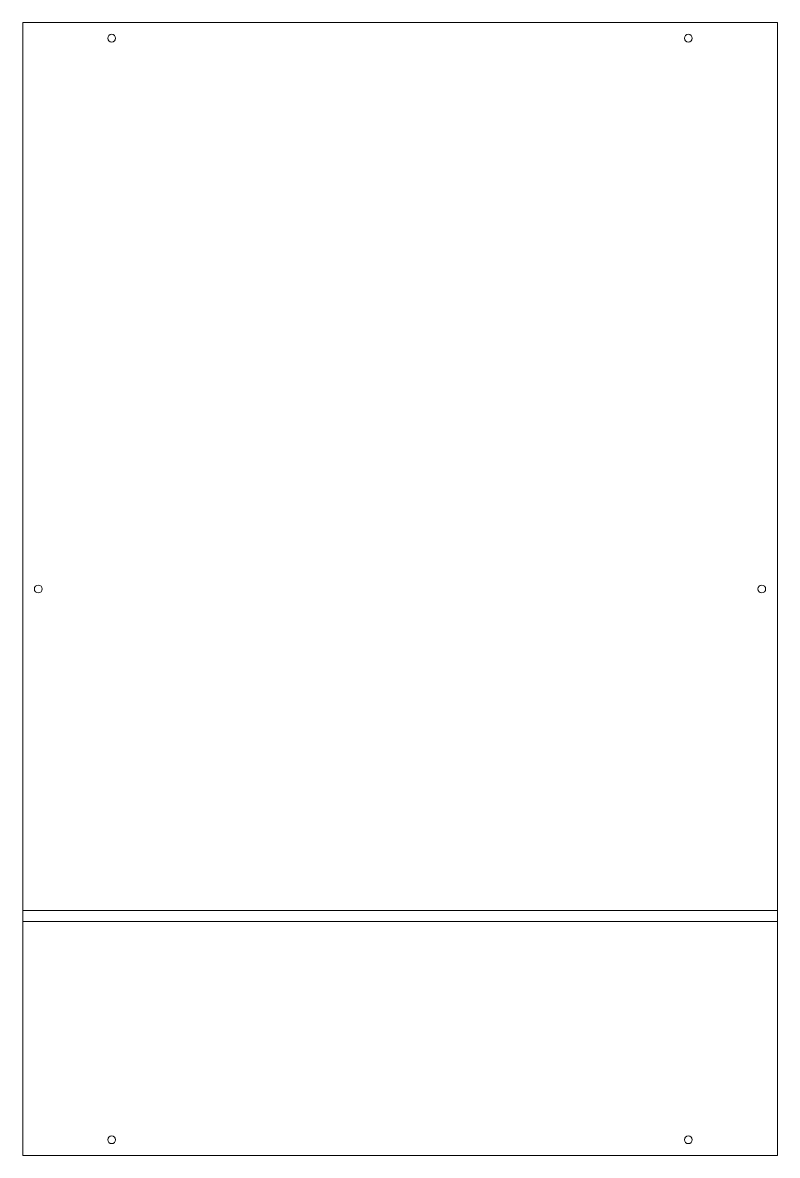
# Model space of a CAD drawing. Header units: millimetres. Extents: x 64 to 403, y -108 to 401.
import ezdxf

# ---------------------------------------------------------------- set-up
doc = ezdxf.new("R2010")
doc.units = ezdxf.units.MM

msp = doc.modelspace()

# ---------------------------------------------------------------- linework, layer by layer
at = {"color": 7, "linetype": 'Continuous', "lineweight": 15}
for p, q in [((63.97, 401.48), (63.97, -107.52)), ((402.97, 401.48), (63.97, 401.48)), ((402.97, -107.52), (402.97, 401.48)), ((63.97, -2.5), (63.97, 2.5)), ((402.97, 2.5), (63.97, 2.5)), ((402.97, -2.5), (402.97, 2.5)), ((402.97, -2.5), (63.97, -2.5)), ((63.97, -107.52), (402.97, -107.52))]:
    msp.add_line(p, q, dxfattribs=at)
for centre in [(103.97, 394.48), (362.97, 394.48), (70.97, 146.98), (395.97, 146.98), (103.97, -100.52), (362.97, -100.52)]:
    msp.add_circle(centre, 1.75, dxfattribs=at)

doc.saveas('drawing.dxf')
